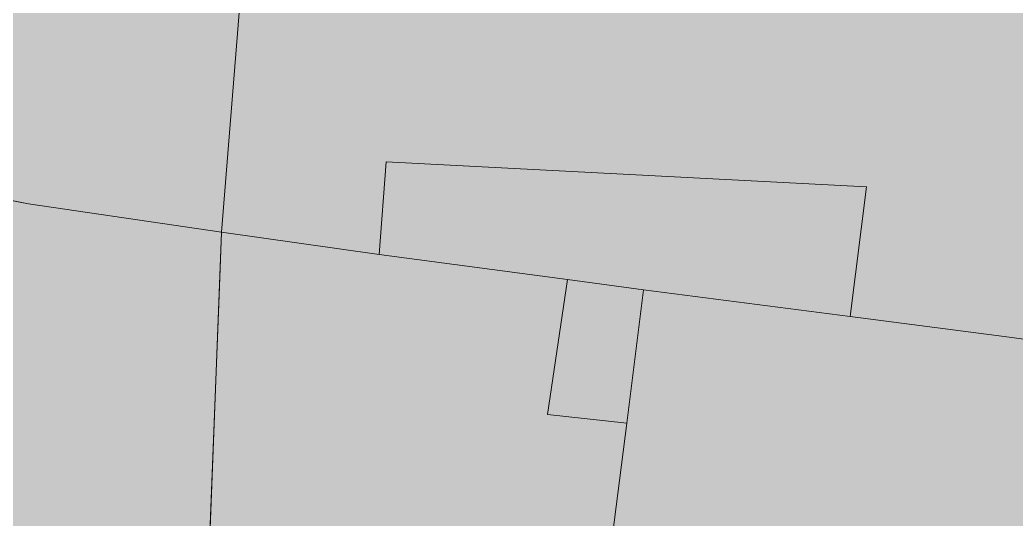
# Model space of a CAD drawing. Header units: metres. Extents: x -6 to 1255, y -2 to 532.
# Drawn here: x 1127.94 to 1149.3, y 282.94 to 293.64 of the extents above; entities that cross this region are included whole.
import ezdxf

# ---------------------------------------------------------------- set-up
doc = ezdxf.new("R2010")
doc.units = ezdxf.units.M
doc.header["$MEASUREMENT"] = 0
for name, color, linetype, lineweight, true_color in [('TPX_BUILDINGS', 7, 'CONTINUOUS', 0, 0x000000), ('TPX_BUILDINGS_HATCH', 7, 'CONTINUOUS', 0, 0xf0f0f0), ('TPX_BUILDINGS_SHADOWS_HATCH', 7, 'CONTINUOUS', 0, 0x000000), ('TPX_BUILDINGS_SHADOWS_OUTLINES', 7, 'CONTINUOUS', 0, 0x000000), ('TPX_CADASTRES', 7, 'CONTINUOUS', 0, 0x646464)]:
    doc.layers.add(name, color=color, linetype=linetype, lineweight=lineweight, true_color=true_color)

msp = doc.modelspace()

# ---------------------------------------------------------------- hatches: boundary and pattern name
at = {"layer": 'TPX_BUILDINGS_HATCH'}
h = msp.add_hatch(color=256, dxfattribs=at)
h.paths.add_polyline_path([(1133.379, 303.042), (1132.259, 289.092), (1135.639, 288.612), (1135.789, 290.602), (1146.089, 290.062), (1145.739, 287.282), (1148.878, 286.872), (1151.078, 286.581), (1153.288, 286.291), (1158.368, 285.621), (1160.008, 285.401), (1160.959, 306.481), (1159.459, 306.631), (1157.849, 306.792), (1154.299, 307.132), (1152.269, 307.332), (1138.019, 309.612), (1136.189, 309.902), (1136.049, 308.692), (1135.909, 307.492), (1133.659, 307.602), (1133.509, 304.972), (1133.379, 303.042)])
h.paths.add_polyline_path([(1138.119, 299.262), (1138.439, 303.892), (1147.029, 303.502), (1146.849, 300.222), (1146.779, 298.892), (1138.119, 299.262)], flags=16)
h = msp.add_hatch(color=256, dxfattribs=at)
h.paths.add_polyline_path([(1114.729, 305.362), (1110.839, 292.242), (1112.279, 292.072), (1115.259, 291.712), (1118.039, 291.362), (1120.439, 291.082), (1125.199, 290.492), (1125.169, 290.282), (1127.938, 289.737), (1128.119, 289.702), (1132.259, 289.092), (1133.379, 303.042), (1130.129, 303.402), (1118.569, 304.872), (1116.189, 305.172), (1114.729, 305.362)])
h.paths.add_polyline_path([(1123.579, 295.082), (1123.719, 296.252), (1125.589, 296.072), (1125.799, 297.542), (1123.909, 297.782), (1124.109, 299.382), (1129.379, 298.732), (1128.849, 294.432), (1123.579, 295.082)], flags=16)
for points in [[(1123.379, 276.222), (1123.309, 275.682), (1126.008, 275.331), (1131.698, 274.592), (1131.758, 276.152), (1131.848, 278.472), (1131.899, 279.742), (1131.975, 281.722), (1132.207, 287.742), (1132.259, 289.092), (1128.119, 289.702), (1127.938, 289.737), (1125.169, 290.282), (1124.739, 286.832), (1124.629, 285.942), (1126.289, 285.732), (1126.399, 286.612), (1127.509, 286.472), (1127.219, 284.112), (1124.439, 284.482), (1123.969, 280.842), (1123.499, 277.152), (1123.379, 276.222)], [(1131.758, 276.152), (1131.698, 274.592), (1139.498, 273.572), (1139.668, 274.942), (1139.988, 277.452), (1140.949, 284.992), (1139.249, 285.182), (1139.679, 288.072), (1135.639, 288.612), (1132.259, 289.092), (1132.207, 287.742), (1131.975, 281.722), (1131.899, 279.742), (1131.848, 278.472), (1131.758, 276.152)], [(1139.668, 274.942), (1139.498, 273.572), (1159.348, 270.982), (1160.008, 285.402), (1158.368, 285.622), (1153.288, 286.292), (1151.078, 286.582), (1148.878, 286.872), (1145.739, 287.282), (1141.309, 287.852), (1140.949, 284.992), (1139.988, 277.452), (1139.668, 274.942)]]:
    msp.add_hatch(color=256, dxfattribs=at).paths.add_polyline_path(points)
at = {"layer": 'TPX_BUILDINGS_SHADOWS_HATCH'}
msp.add_hatch(color=256, dxfattribs=at).paths.add_polyline_path([(1135.789, 290.602), (1135.639, 288.612), (1139.679, 288.072), (1139.249, 285.182), (1140.949, 284.992), (1141.309, 287.852), (1145.739, 287.282), (1146.089, 290.062), (1135.789, 290.602)])

# ---------------------------------------------------------------- linework, layer by layer
at = {"layer": 'TPX_BUILDINGS', "elevation": 0.042}
for points in [[(1133.379, 303.042), (1132.259, 289.092), (1135.639, 288.612), (1135.789, 290.602), (1146.089, 290.062), (1145.739, 287.282), (1148.878, 286.872), (1151.078, 286.581), (1153.288, 286.291), (1158.368, 285.621), (1160.008, 285.401), (1160.959, 306.481), (1159.459, 306.631), (1157.849, 306.792), (1154.299, 307.132), (1152.269, 307.332), (1138.019, 309.612), (1136.189, 309.902), (1136.049, 308.692), (1135.909, 307.492), (1133.659, 307.602), (1133.509, 304.972)], [(1114.729, 305.362), (1110.839, 292.242), (1112.279, 292.072), (1115.259, 291.712), (1118.039, 291.362), (1120.439, 291.082), (1125.199, 290.492), (1125.169, 290.282), (1127.938, 289.737), (1128.119, 289.702), (1132.259, 289.092), (1133.379, 303.042), (1130.129, 303.402), (1118.569, 304.872), (1116.189, 305.172)], [(1123.379, 276.222), (1123.309, 275.682), (1126.008, 275.331), (1131.698, 274.592), (1131.758, 276.152), (1131.848, 278.472), (1131.899, 279.742), (1131.975, 281.722), (1132.207, 287.742), (1132.259, 289.092), (1128.119, 289.702), (1127.938, 289.737), (1125.169, 290.282), (1124.739, 286.832), (1124.629, 285.942), (1126.289, 285.732), (1126.399, 286.612), (1127.509, 286.472), (1127.219, 284.112), (1124.439, 284.482), (1123.969, 280.842), (1123.499, 277.152)], [(1131.758, 276.152), (1131.698, 274.592), (1139.498, 273.572), (1139.668, 274.942), (1139.988, 277.452), (1140.949, 284.992), (1139.249, 285.182), (1139.679, 288.072), (1135.639, 288.612), (1132.259, 289.092), (1132.207, 287.742), (1131.975, 281.722), (1131.899, 279.742), (1131.848, 278.472)], [(1139.668, 274.942), (1139.498, 273.572), (1159.348, 270.982), (1160.008, 285.402), (1158.368, 285.622), (1153.288, 286.292), (1151.078, 286.582), (1148.878, 286.872), (1145.739, 287.282), (1141.309, 287.852), (1140.949, 284.992), (1139.988, 277.452)]]:
    msp.add_lwpolyline(points, close=True, dxfattribs=at)
at = {"layer": 'TPX_BUILDINGS_SHADOWS_OUTLINES', "elevation": 0.039}
msp.add_lwpolyline([(1135.789, 290.602), (1135.639, 288.612), (1139.679, 288.072), (1139.249, 285.182), (1140.949, 284.992), (1141.309, 287.852), (1145.739, 287.282), (1146.089, 290.062)], close=True, dxfattribs=at)
at = {"layer": 'TPX_CADASTRES', "elevation": 0.024}
for points in [[(1133.379, 303.042), (1132.259, 289.092), (1135.639, 288.612), (1139.679, 288.072), (1141.309, 287.852), (1145.739, 287.282), (1148.878, 286.872), (1151.078, 286.582), (1153.288, 286.292), (1158.368, 285.622), (1160.008, 285.402), (1160.959, 306.482), (1159.459, 306.632), (1157.849, 306.792), (1154.299, 307.132), (1152.269, 307.332), (1138.019, 309.612), (1136.189, 309.902), (1133.819, 310.272), (1133.789, 309.842), (1133.659, 307.602), (1133.509, 304.972)], [(1114.729, 305.363), (1110.839, 292.243), (1112.279, 292.072), (1115.259, 291.712), (1118.039, 291.362), (1120.439, 291.082), (1125.199, 290.492), (1125.169, 290.282), (1128.119, 289.702), (1132.259, 289.092), (1133.379, 303.042), (1130.129, 303.402), (1118.569, 304.872), (1116.189, 305.173)], [(1123.379, 276.222), (1123.309, 275.682), (1131.698, 274.592), (1131.758, 276.152), (1131.848, 278.472), (1131.899, 279.742), (1132.259, 289.092), (1128.119, 289.702), (1125.169, 290.282), (1124.739, 286.832), (1124.629, 285.942), (1124.439, 284.482), (1123.969, 280.842), (1123.499, 277.152)], [(1131.758, 276.152), (1131.698, 274.592), (1139.498, 273.572), (1139.668, 274.942), (1139.988, 277.452), (1140.949, 284.992), (1141.309, 287.852), (1139.679, 288.072), (1135.639, 288.612), (1132.259, 289.092), (1131.899, 279.742), (1131.848, 278.472)], [(1139.668, 274.942), (1139.498, 273.572), (1159.348, 270.982), (1160.008, 285.402), (1158.368, 285.622), (1153.288, 286.292), (1151.078, 286.582), (1148.878, 286.872), (1145.739, 287.282), (1141.309, 287.852), (1140.949, 284.992), (1139.988, 277.452)]]:
    msp.add_lwpolyline(points, close=True, dxfattribs=at)

doc.saveas('drawing.dxf')
